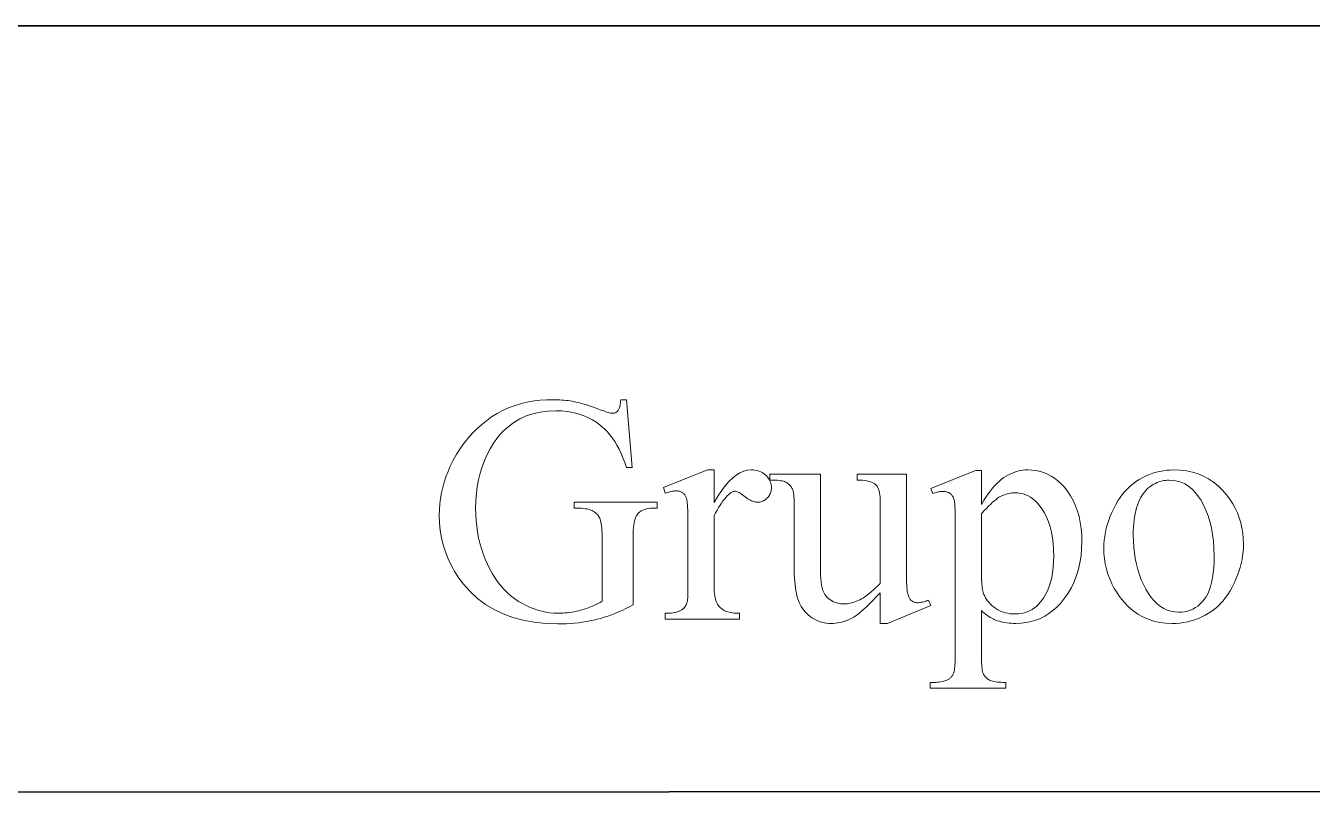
# Model space of a CAD drawing. Extents: x 0 to 297, y 0 to 210.
# Drawn here: x 202.11 to 225.6, y 20 to 34 of the extents above; entities that cross this region are included whole.
import ezdxf

# ---------------------------------------------------------------- set-up
doc = ezdxf.new("R2010")
doc.units = 0

msp = doc.modelspace()

# ---------------------------------------------------------------- linework, layer by layer
at = {"color": 7, "lineweight": 35}
for p, q in [((162, 34), (287, 34)), ((162, 20), (286.882111, 20.066713))]:
    msp.add_line(p, q, dxfattribs=at)
at = {"color": 7, "lineweight": 13}
for points in [[(213.079742, 27.17832), (213.180679, 25.944), (213.079742, 25.944), (213.048279, 26.034008), (213.01503, 26.119459), (212.97998, 26.200354), (212.943161, 26.276691), (212.904541, 26.348471), (212.864136, 26.415695), (212.821945, 26.478363), (212.777969, 26.536474), (212.732193, 26.590029), (212.684647, 26.639027), (212.612869, 26.703136), (212.537109, 26.760498), (212.457367, 26.81111), (212.373642, 26.854975), (212.285934, 26.89209), (212.19426, 26.922459), (212.098602, 26.946077), (211.998962, 26.962948), (211.89534, 26.973072), (211.78775, 26.976444), (211.641937, 26.970533), (211.503281, 26.952797), (211.371765, 26.923237), (211.247406, 26.881853), (211.130203, 26.828644), (211.020157, 26.763611), (210.917267, 26.686756), (210.821518, 26.598076), (210.732925, 26.49757), (210.651474, 26.385241), (210.589554, 26.283554), (210.534164, 26.178061), (210.485275, 26.06876), (210.442917, 25.955652), (210.407059, 25.838737), (210.377731, 25.718018), (210.354919, 25.593489), (210.338638, 25.465155), (210.328857, 25.333014), (210.325592, 25.197065), (210.327759, 25.086149), (210.334244, 24.977196), (210.345062, 24.870201), (210.360199, 24.765169), (210.379669, 24.662098), (210.403458, 24.560987), (210.43158, 24.461838), (210.46402, 24.364651), (210.500793, 24.269423), (210.541885, 24.176157), (210.586487, 24.086338), (210.633774, 24.00145), (210.683731, 23.921492), (210.736374, 23.846466), (210.791702, 23.776373), (210.849716, 23.71121), (210.910416, 23.65098), (210.973785, 23.59568), (211.039841, 23.545313), (211.108582, 23.499878), (211.178848, 23.459055), (211.249481, 23.422531), (211.320511, 23.390303), (211.391891, 23.362371), (211.463669, 23.338737), (211.535797, 23.319401), (211.608322, 23.304361), (211.681213, 23.293619), (211.754471, 23.287174), (211.828125, 23.285025), (211.871231, 23.285572), (211.914063, 23.287216), (211.956604, 23.289957), (211.99884, 23.293793), (212.040802, 23.298723), (212.082474, 23.30475), (212.123871, 23.311874), (212.164963, 23.320093), (212.205765, 23.329409), (212.246292, 23.339819), (212.286514, 23.351297), (212.326462, 23.363813), (212.366119, 23.377369), (212.405487, 23.39196), (212.44455, 23.407591), (212.483353, 23.424261), (212.521851, 23.441969), (212.560059, 23.460714), (212.597977, 23.480497), (212.63562, 23.50132), (212.63562, 24.631817), (212.635162, 24.688616), (212.633835, 24.741348), (212.631592, 24.790014), (212.628464, 24.834614), (212.624435, 24.875147), (212.619522, 24.911615), (212.613708, 24.944016), (212.60701, 24.972351), (212.599411, 24.996618), (212.590912, 25.016821), (212.581482, 25.034557), (212.571075, 25.051428), (212.559677, 25.067432), (212.547318, 25.082573), (212.533966, 25.096849), (212.519623, 25.11026), (212.504318, 25.122805), (212.488022, 25.134483), (212.470749, 25.145298), (212.452484, 25.155249), (212.432312, 25.164289), (212.409286, 25.172379), (212.383408, 25.179516), (212.35466, 25.185703), (212.323074, 25.190937), (212.28862, 25.195219), (212.251312, 25.198551), (212.211166, 25.20093), (212.168152, 25.202358), (212.122284, 25.202833), (212.122284, 25.312422), (213.636337, 25.312422), (213.636337, 25.202833), (213.56424, 25.202833), (213.52066, 25.201334), (213.479919, 25.196835), (213.441986, 25.189337), (213.406891, 25.178839), (213.374619, 25.165342), (213.345184, 25.148846), (213.318558, 25.129351), (213.294769, 25.106857), (213.273804, 25.081362), (213.255661, 25.05287), (213.244705, 25.029451), (213.234894, 25.001881), (213.226242, 24.970158), (213.21875, 24.934282), (213.212402, 24.894253), (213.207214, 24.850071), (213.203171, 24.801737), (213.200287, 24.74925), (213.198563, 24.69261), (213.197983, 24.631817), (213.197983, 23.43499), (213.131744, 23.400181), (213.065674, 23.367275), (212.999771, 23.336273), (212.934052, 23.307173), (212.8685, 23.279978), (212.803116, 23.254686), (212.737915, 23.231298), (212.672882, 23.209812), (212.608017, 23.190231), (212.543335, 23.172552), (212.478012, 23.156662), (212.411255, 23.142445), (212.343048, 23.129898), (212.273392, 23.119026), (212.202301, 23.109827), (212.129776, 23.102301), (212.055801, 23.096445), (211.980392, 23.092264), (211.903534, 23.089754), (211.825241, 23.088919), (211.604004, 23.096186), (211.393692, 23.117989), (211.19426, 23.154325), (211.005737, 23.205198), (210.828125, 23.270605), (210.661392, 23.350548), (210.505585, 23.445024), (210.360657, 23.554037), (210.226654, 23.677584), (210.103531, 23.815666), (210.019699, 23.926352), (209.944687, 24.040382), (209.878494, 24.157757), (209.821136, 24.278479), (209.772598, 24.402544), (209.732895, 24.529957), (209.702011, 24.660713), (209.679947, 24.794815), (209.666702, 24.932264), (209.662292, 25.073057), (209.66478, 25.175869), (209.672211, 25.277815), (209.684616, 25.378897), (209.701981, 25.479113), (209.724304, 25.578465), (209.751587, 25.67695), (209.783829, 25.77457), (209.82103, 25.871326), (209.86319, 25.967216), (209.910309, 26.062243), (209.971329, 26.172119), (210.036743, 26.276806), (210.106537, 26.376301), (210.18071, 26.470606), (210.259262, 26.559719), (210.342209, 26.643641), (210.429535, 26.722372), (210.52124, 26.795912), (210.61734, 26.864262), (210.717804, 26.927418), (210.805313, 26.97509), (210.89592, 27.017742), (210.989655, 27.055378), (211.086487, 27.087996), (211.186447, 27.115595), (211.28952, 27.138176), (211.395706, 27.155739), (211.505005, 27.168283), (211.617416, 27.175812), (211.732956, 27.17832), (211.775238, 27.177975), (211.816757, 27.176935), (211.857498, 27.175205), (211.897446, 27.172783), (211.93663, 27.169668), (211.975021, 27.165861), (212.01265, 27.161362), (212.049484, 27.156172), (212.085556, 27.150288), (212.120834, 27.143713), (212.157196, 27.135956), (212.196457, 27.126524), (212.238632, 27.115421), (212.283722, 27.102646), (212.331726, 27.088198), (212.382645, 27.072077), (212.436462, 27.054283), (212.49321, 27.034817), (212.552856, 27.013676), (212.615433, 26.990866), (212.646667, 26.979359), (212.675766, 26.969063), (212.702728, 26.959978), (212.727554, 26.952105), (212.750259, 26.945442), (212.770813, 26.939993), (212.789246, 26.935753), (212.805542, 26.932726), (212.819702, 26.930908), (212.831726, 26.930302), (212.842529, 26.930807), (212.853012, 26.932322), (212.863174, 26.934845), (212.873016, 26.938377), (212.882553, 26.942921), (212.891769, 26.948471), (212.900665, 26.955032), (212.909241, 26.962603), (212.917511, 26.971182), (212.925446, 26.980772), (212.932938, 26.991831), (212.939819, 27.004824), (212.946091, 27.019747), (212.951752, 27.036604), (212.956818, 27.055393), (212.961273, 27.076115), (212.965118, 27.098766), (212.968369, 27.123352), (212.971008, 27.14987), (212.973038, 27.17832)], [(214.677429, 25.897858), (214.677429, 25.30377), (214.743942, 25.416647), (214.810791, 25.517643), (214.877975, 25.606754), (214.945526, 25.683987), (215.013412, 25.749336), (215.08165, 25.802805), (215.150223, 25.844391), (215.219147, 25.874096), (215.288422, 25.891918), (215.358032, 25.897858), (215.389221, 25.896893), (215.419296, 25.893993), (215.448273, 25.889164), (215.476166, 25.882401), (215.50296, 25.873705), (215.528656, 25.863079), (215.553253, 25.850519), (215.576752, 25.836027), (215.599167, 25.819603), (215.620483, 25.801247), (215.640198, 25.781622), (215.657852, 25.761391), (215.673431, 25.740555), (215.68692, 25.719112), (215.698349, 25.697065), (215.707687, 25.674412), (215.714951, 25.651154), (215.720139, 25.627289), (215.723267, 25.602819), (215.724304, 25.577744), (215.723541, 25.555595), (215.721298, 25.534138), (215.717545, 25.513374), (215.712296, 25.493301), (215.705551, 25.473923), (215.697311, 25.455235), (215.687561, 25.437239), (215.676315, 25.419935), (215.663559, 25.403324), (215.649323, 25.387403), (215.634033, 25.37261), (215.618164, 25.359373), (215.60173, 25.347692), (215.584717, 25.33757), (215.567123, 25.329004), (215.54895, 25.321997), (215.530212, 25.316545), (215.510895, 25.312653), (215.490982, 25.310316), (215.47052, 25.309538), (215.450073, 25.310534), (215.429153, 25.313519), (215.407745, 25.318493), (215.385834, 25.325459), (215.363449, 25.334412), (215.340561, 25.345356), (215.317184, 25.358292), (215.29332, 25.373215), (215.268967, 25.390129), (215.244125, 25.409035), (215.219681, 25.427938), (215.196533, 25.444851), (215.174698, 25.459776), (215.154144, 25.47271), (215.134903, 25.483656), (215.116943, 25.492609), (215.100296, 25.499575), (215.08493, 25.504549), (215.070877, 25.507534), (215.058105, 25.50853), (215.047638, 25.507952), (215.037003, 25.506222), (215.026184, 25.503338), (215.015198, 25.4993), (215.004044, 25.49411), (214.992706, 25.487764), (214.981201, 25.480267), (214.969513, 25.471615), (214.957657, 25.461809), (214.945633, 25.450851), (214.919601, 25.425674), (214.893387, 25.39744), (214.866989, 25.36615), (214.840439, 25.331802), (214.813705, 25.294397), (214.786789, 25.253937), (214.759705, 25.210419), (214.732452, 25.163843), (214.705032, 25.11421), (214.677429, 25.061522), (214.677429, 23.795479), (214.677979, 23.75271), (214.679626, 23.712076), (214.682358, 23.673576), (214.686203, 23.637209), (214.691132, 23.602978), (214.697159, 23.570879), (214.704285, 23.540915), (214.712509, 23.513086), (214.721817, 23.487391), (214.732224, 23.463829), (214.740311, 23.448515), (214.749527, 23.43372), (214.759918, 23.419445), (214.771454, 23.405689), (214.784134, 23.39245), (214.797989, 23.379732), (214.812973, 23.367535), (214.829132, 23.355854), (214.846436, 23.344694), (214.864883, 23.334051), (214.884766, 23.324188), (214.906296, 23.315365), (214.92952, 23.307577), (214.954407, 23.300829), (214.980972, 23.295118), (215.009201, 23.290447), (215.039108, 23.286814), (215.070679, 23.284218), (215.103943, 23.28266), (215.138855, 23.282141), (215.138855, 23.17832), (213.786301, 23.17832), (213.786301, 23.282141), (213.825638, 23.282776), (213.8629, 23.284679), (213.898087, 23.287851), (213.931183, 23.292292), (213.962219, 23.298002), (213.99118, 23.304981), (214.018051, 23.313231), (214.042862, 23.322746), (214.065582, 23.333532), (214.086227, 23.345587), (214.10022, 23.355364), (214.113342, 23.366236), (214.125595, 23.378204), (214.136993, 23.39127), (214.147507, 23.405428), (214.157181, 23.420685), (214.16597, 23.437037), (214.173904, 23.454485), (214.180969, 23.473028), (214.187164, 23.492668), (214.189911, 23.50429), (214.192352, 23.519547), (214.194519, 23.538435), (214.196396, 23.560959), (214.197983, 23.587116), (214.19928, 23.616907), (214.200287, 23.650331), (214.201004, 23.687389), (214.201447, 23.728083), (214.201584, 23.772408), (214.201584, 24.7962), (214.201401, 24.88475), (214.200836, 24.965832), (214.199905, 25.039444), (214.198593, 25.105587), (214.196899, 25.164261), (214.194839, 25.215466), (214.192398, 25.259199), (214.18959, 25.295465), (214.186401, 25.324261), (214.182846, 25.345587), (214.178772, 25.362703), (214.174072, 25.378868), (214.168732, 25.394081), (214.162766, 25.408342), (214.156158, 25.42165), (214.148926, 25.43401), (214.141052, 25.445414), (214.132538, 25.455868), (214.123398, 25.46537), (214.113632, 25.473923), (214.103287, 25.481594), (214.092453, 25.488457), (214.081146, 25.494513), (214.069336, 25.499762), (214.057037, 25.504204), (214.044235, 25.507837), (214.03096, 25.510662), (214.017181, 25.512682), (214.00293, 25.513893), (213.988174, 25.514297), (213.970062, 25.513865), (213.951492, 25.512566), (213.932465, 25.510403), (213.912964, 25.507376), (213.893005, 25.503483), (213.872589, 25.498724), (213.851715, 25.493099), (213.830368, 25.48661), (213.808563, 25.479258), (213.786301, 25.471039), (213.757462, 25.57486), (214.556305, 25.897858)], [(218.634171, 25.557556), (219.447449, 25.886322), (219.557037, 25.886322), (219.557037, 25.269163), (219.597992, 25.336864), (219.638992, 25.400381), (219.680008, 25.459719), (219.721069, 25.514874), (219.762146, 25.565847), (219.803253, 25.612638), (219.844391, 25.655249), (219.885559, 25.693676), (219.926758, 25.727924), (219.967987, 25.757988), (220.009445, 25.784563), (220.051331, 25.808342), (220.093658, 25.829323), (220.136414, 25.847506), (220.179596, 25.86289), (220.223221, 25.875479), (220.267273, 25.885269), (220.311752, 25.892263), (220.356674, 25.89646), (220.402023, 25.897858), (220.480286, 25.894743), (220.555908, 25.885399), (220.628876, 25.869827), (220.699173, 25.848024), (220.76683, 25.819992), (220.831833, 25.785732), (220.894196, 25.745241), (220.953888, 25.698523), (221.010925, 25.645573), (221.065323, 25.586395), (221.127243, 25.507952), (221.182632, 25.424896), (221.231522, 25.337223), (221.273895, 25.244938), (221.309738, 25.148039), (221.339066, 25.046524), (221.361877, 24.940395), (221.378174, 24.829655), (221.387939, 24.714296), (221.391205, 24.594326), (221.387283, 24.459993), (221.375519, 24.330389), (221.355911, 24.205515), (221.328445, 24.085371), (221.293152, 23.969957), (221.25, 23.859272), (221.19902, 23.753317), (221.140182, 23.65209), (221.073517, 23.555595), (220.998993, 23.463829), (220.932724, 23.394239), (220.863098, 23.331976), (220.790131, 23.277037), (220.713837, 23.229424), (220.634171, 23.189135), (220.551178, 23.156172), (220.464828, 23.130533), (220.375137, 23.112221), (220.282104, 23.101233), (220.18573, 23.09757), (220.143616, 23.098175), (220.102661, 23.099993), (220.062866, 23.103022), (220.024231, 23.10726), (219.98674, 23.112711), (219.950394, 23.119373), (219.915207, 23.127245), (219.88118, 23.13633), (219.848312, 23.146626), (219.816589, 23.158133), (219.793228, 23.16765), (219.769287, 23.178896), (219.744781, 23.191874), (219.719681, 23.206583), (219.694016, 23.223021), (219.66777, 23.24119), (219.640945, 23.261089), (219.613556, 23.282719), (219.585587, 23.306078), (219.557037, 23.331167), (219.557037, 22.526554), (219.557358, 22.474312), (219.55835, 22.42602), (219.560013, 22.38168), (219.562332, 22.34129), (219.565323, 22.304852), (219.56897, 22.272366), (219.573288, 22.243828), (219.578262, 22.219242), (219.583893, 22.198608), (219.590195, 22.181925), (219.597321, 22.167521), (219.605423, 22.153721), (219.614502, 22.140526), (219.624573, 22.127937), (219.63562, 22.115955), (219.647644, 22.104578), (219.660645, 22.093807), (219.674637, 22.083641), (219.689606, 22.074081), (219.705551, 22.065126), (219.723328, 22.056908), (219.74379, 22.049553), (219.766937, 22.043064), (219.792755, 22.037441), (219.821274, 22.032682), (219.852463, 22.02879), (219.886337, 22.025761), (219.922882, 22.023598), (219.962128, 22.022301), (220.004044, 22.021868), (220.004044, 21.915161), (218.619751, 21.915161), (218.619751, 22.021868), (218.691849, 22.021868), (218.723114, 22.021954), (218.753448, 22.023367), (218.782867, 22.026106), (218.811371, 22.030172), (218.838928, 22.035566), (218.865585, 22.042286), (218.891312, 22.050331), (218.916107, 22.059704), (218.939987, 22.070404), (218.962936, 22.08243), (218.973663, 22.089163), (218.983887, 22.096676), (218.993607, 22.104967), (219.002853, 22.114037), (219.011612, 22.123886), (219.019867, 22.134514), (219.027649, 22.14592), (219.034927, 22.158104), (219.041718, 22.171066), (219.048019, 22.184809), (219.053772, 22.201117), (219.058914, 22.221781), (219.063461, 22.246799), (219.067398, 22.276171), (219.070724, 22.309898), (219.073456, 22.34798), (219.075577, 22.390419), (219.077087, 22.43721), (219.078003, 22.488356), (219.078293, 22.543858), (219.078293, 25.041334), (219.078064, 25.090794), (219.077377, 25.136503), (219.076218, 25.178463), (219.0746, 25.216677), (219.072525, 25.251139), (219.069992, 25.281853), (219.066986, 25.308817), (219.063538, 25.332033), (219.059616, 25.3515), (219.055222, 25.367216), (219.050339, 25.380714), (219.044907, 25.393518), (219.038925, 25.40563), (219.032379, 25.417051), (219.025299, 25.42778), (219.017685, 25.437815), (219.009506, 25.447159), (219.000778, 25.455811), (218.991501, 25.46377), (218.981689, 25.471039), (218.971237, 25.477613), (218.960052, 25.483496), (218.948166, 25.488688), (218.935547, 25.493187), (218.922211, 25.496994), (218.908142, 25.500109), (218.893372, 25.502531), (218.877869, 25.504261), (218.861649, 25.505299), (218.844696, 25.505646), (218.83049, 25.505241), (218.815521, 25.50403), (218.799805, 25.50201), (218.783325, 25.499186), (218.766113, 25.495552), (218.748154, 25.49111), (218.729431, 25.485861), (218.709961, 25.479805), (218.689743, 25.472942), (218.668777, 25.465271)], [(223.069641, 25.897858), (223.187256, 25.893301), (223.300125, 25.879631), (223.408279, 25.85685), (223.511688, 25.824953), (223.610382, 25.783943), (223.704346, 25.733822), (223.793564, 25.674585), (223.878067, 25.606236), (223.95784, 25.528774), (224.032883, 25.4422), (224.091507, 25.36318), (224.143967, 25.281853), (224.190247, 25.198219), (224.230362, 25.112278), (224.264313, 25.024031), (224.292084, 24.933475), (224.31369, 24.840612), (224.329117, 24.745443), (224.338379, 24.647966), (224.341461, 24.548183), (224.339752, 24.477152), (224.334656, 24.405949), (224.326141, 24.33457), (224.31424, 24.263021), (224.29892, 24.191298), (224.280197, 24.119402), (224.258087, 24.047333), (224.232559, 23.97509), (224.203629, 23.902676), (224.17131, 23.830086), (224.135986, 23.759199), (224.098114, 23.691889), (224.057663, 23.628155), (224.014648, 23.567995), (223.96907, 23.511414), (223.920929, 23.458406), (223.870209, 23.408976), (223.816925, 23.363121), (223.761078, 23.320843), (223.702667, 23.282141), (223.642288, 23.247072), (223.580566, 23.215696), (223.517471, 23.188009), (223.453033, 23.164015), (223.387238, 23.143713), (223.320084, 23.127102), (223.251587, 23.114182), (223.181717, 23.104954), (223.110504, 23.099417), (223.037918, 23.09757), (222.920975, 23.102329), (222.808945, 23.116604), (222.701797, 23.140396), (222.599564, 23.173706), (222.502228, 23.216532), (222.409805, 23.268875), (222.322281, 23.330734), (222.239655, 23.402113), (222.161926, 23.483006), (222.089111, 23.573418), (222.032669, 23.654572), (221.982178, 23.737686), (221.937622, 23.822762), (221.899002, 23.909798), (221.866333, 23.998796), (221.8396, 24.089754), (221.818802, 24.182674), (221.803955, 24.277555), (221.795044, 24.374397), (221.792068, 24.473202), (221.793869, 24.545832), (221.799286, 24.618378), (221.808289, 24.690836), (221.820908, 24.763208), (221.837128, 24.835493), (221.856964, 24.907692), (221.880386, 24.979805), (221.907425, 25.05183), (221.938065, 25.12377), (221.972321, 25.195623), (222.009506, 25.265558), (222.048965, 25.331745), (222.090714, 25.394182), (222.134735, 25.452869), (222.181046, 25.507809), (222.229614, 25.558998), (222.280472, 25.606438), (222.333618, 25.650129), (222.389023, 25.690071), (222.446716, 25.726265), (222.50589, 25.758867), (222.565765, 25.788038), (222.626328, 25.813778), (222.687592, 25.836084), (222.749527, 25.854959), (222.812164, 25.870403), (222.875504, 25.882416), (222.939529, 25.890995), (223.004242, 25.896143)], [(218.187164, 25.819992), (218.187164, 24.219416), (218.187378, 24.131269), (218.188034, 24.050245), (218.189117, 23.976345), (218.190628, 23.909567), (218.192581, 23.849913), (218.194946, 23.797382), (218.197769, 23.751976), (218.201004, 23.713692), (218.204681, 23.682531), (218.208801, 23.658493), (218.213379, 23.638638), (218.218491, 23.620022), (218.224106, 23.602646), (218.230255, 23.58651), (218.236908, 23.571615), (218.244095, 23.557959), (218.251801, 23.545544), (218.26001, 23.534369), (218.268753, 23.524433), (218.278015, 23.515739), (218.287689, 23.508068), (218.297684, 23.501204), (218.307983, 23.495148), (218.318619, 23.489899), (218.329559, 23.485458), (218.34082, 23.481823), (218.352402, 23.478998), (218.364304, 23.476978), (218.376511, 23.475767), (218.389038, 23.475365), (218.40715, 23.475855), (218.42572, 23.477325), (218.444763, 23.479776), (218.464249, 23.483208), (218.484207, 23.487621), (218.504623, 23.493013), (218.525513, 23.499388), (218.546844, 23.506741), (218.568649, 23.515076), (218.590912, 23.524391), (218.631287, 23.423452), (217.841095, 23.09757), (217.711319, 23.09757), (217.711319, 23.657051), (217.644867, 23.585962), (217.581665, 23.520353), (217.521667, 23.460224), (217.46492, 23.405573), (217.411392, 23.356401), (217.361099, 23.31271), (217.314026, 23.274498), (217.270203, 23.241766), (217.229584, 23.214514), (217.192215, 23.192739), (217.15625, 23.174658), (217.119888, 23.158478), (217.083115, 23.144203), (217.045944, 23.13183), (217.008362, 23.121363), (216.970383, 23.112797), (216.931992, 23.106134), (216.893204, 23.101377), (216.854019, 23.098522), (216.814423, 23.09757), (216.770599, 23.098854), (216.727966, 23.102703), (216.686508, 23.109119), (216.646225, 23.118103), (216.607132, 23.129654), (216.569229, 23.14377), (216.532501, 23.160454), (216.496964, 23.179705), (216.462601, 23.201521), (216.429413, 23.225904), (216.397827, 23.252308), (216.368225, 23.28018), (216.340607, 23.309525), (216.314987, 23.340338), (216.291351, 23.372623), (216.269699, 23.40638), (216.250046, 23.441608), (216.232391, 23.478306), (216.216705, 23.516474), (216.203033, 23.556114), (216.190979, 23.598162), (216.180191, 23.643555), (216.17067, 23.692293), (216.16243, 23.744377), (216.155441, 23.799805), (216.149734, 23.85858), (216.145294, 23.9207), (216.14212, 23.986164), (216.140213, 24.054976), (216.139587, 24.127131), (216.139587, 25.306654), (216.139175, 25.342991), (216.13797, 25.377022), (216.135956, 25.408745), (216.133118, 25.438162), (216.129486, 25.465271), (216.125046, 25.490072), (216.119797, 25.512566), (216.113739, 25.532753), (216.106873, 25.550634), (216.099213, 25.566208), (216.090744, 25.580296), (216.081497, 25.593719), (216.071472, 25.606482), (216.060684, 25.61858), (216.049103, 25.630014), (216.036743, 25.640785), (216.023605, 25.650894), (216.009689, 25.660339), (215.994995, 25.669121), (215.979523, 25.677238), (215.962372, 25.684607), (215.942673, 25.691139), (215.920395, 25.696835), (215.895538, 25.701694), (215.868134, 25.705717), (215.83815, 25.708904), (215.805603, 25.711254), (215.770493, 25.712769), (215.732819, 25.713446), (215.692581, 25.713287), (215.692581, 25.819992), (216.618317, 25.819992), (216.618317, 24.052149), (216.619598, 23.980858), (216.623444, 23.914642), (216.629868, 23.853504), (216.638855, 23.79744), (216.650391, 23.746452), (216.66452, 23.700541), (216.681198, 23.659704), (216.700455, 23.623943), (216.72226, 23.593258), (216.746643, 23.56765), (216.772842, 23.545732), (216.80011, 23.526121), (216.828445, 23.508818), (216.857849, 23.49382), (216.888321, 23.481133), (216.919861, 23.470749), (216.952454, 23.462675), (216.98613, 23.456907), (217.020859, 23.453445), (217.056671, 23.452293), (217.081802, 23.453072), (217.107605, 23.455408), (217.134064, 23.459301), (217.161179, 23.46475), (217.188965, 23.47176), (217.217422, 23.480324), (217.246536, 23.490446), (217.276306, 23.502127), (217.306747, 23.515364), (217.337845, 23.530159), (217.369873, 23.547144), (217.403091, 23.566957), (217.437469, 23.589596), (217.473053, 23.615061), (217.509811, 23.643353), (217.547745, 23.674469), (217.586868, 23.708414), (217.627167, 23.745184), (217.668655, 23.784781), (217.711319, 23.827202), (217.711319, 25.323957), (217.710495, 25.367491), (217.708038, 25.408112), (217.703918, 25.445818), (217.698166, 25.480612), (217.690765, 25.512495), (217.681732, 25.541464), (217.671051, 25.56752), (217.658722, 25.590664), (217.644745, 25.610893), (217.629135, 25.628212), (217.610916, 25.643337), (217.589157, 25.656994), (217.563843, 25.669178), (217.535004, 25.679892), (217.502594, 25.689135), (217.466644, 25.696907), (217.427155, 25.703209), (217.384109, 25.708038), (217.337524, 25.711399), (217.287384, 25.713287), (217.287384, 25.819992)], [(222.98024, 25.710403), (222.949661, 25.709496), (222.919052, 25.70677), (222.888412, 25.702229), (222.857742, 25.695869), (222.827042, 25.687693), (222.79631, 25.6777), (222.765549, 25.66589), (222.734772, 25.652264), (222.703949, 25.63682), (222.673111, 25.61956), (222.642838, 25.600021), (222.613754, 25.577744), (222.585861, 25.552725), (222.559143, 25.524967), (222.5336, 25.494471), (222.509247, 25.461233), (222.486069, 25.425255), (222.464081, 25.386539), (222.443268, 25.345083), (222.423645, 25.300886), (222.405563, 25.254023), (222.389389, 25.204563), (222.375107, 25.152508), (222.362732, 25.097858), (222.352264, 25.040613), (222.343704, 24.980772), (222.337051, 24.918335), (222.332291, 24.853302), (222.329437, 24.785673), (222.328476, 24.71545), (222.330765, 24.601679), (222.337646, 24.491081), (222.349106, 24.383656), (222.365158, 24.279402), (222.385803, 24.17832), (222.411011, 24.08041), (222.440826, 23.985674), (222.47522, 23.89411), (222.514191, 23.805717), (222.557755, 23.720497), (222.605057, 23.641045), (222.655289, 23.569956), (222.70842, 23.507231), (222.764465, 23.452869), (222.823425, 23.40687), (222.885315, 23.369236), (222.950089, 23.339964), (223.017792, 23.319056), (223.088409, 23.306511), (223.161926, 23.302328), (223.216904, 23.304636), (223.269913, 23.311558), (223.320953, 23.323093), (223.370041, 23.339243), (223.41716, 23.360006), (223.462326, 23.385386), (223.505524, 23.415379), (223.546768, 23.449986), (223.586044, 23.489206), (223.623352, 23.533043), (223.657883, 23.582502), (223.688766, 23.638594), (223.716019, 23.701319), (223.739639, 23.770678), (223.759628, 23.846668), (223.77597, 23.929293), (223.788696, 24.018551), (223.797775, 24.114441), (223.803223, 24.216965), (223.805054, 24.32612), (223.802017, 24.463858), (223.792938, 24.595594), (223.777802, 24.721333), (223.756592, 24.841074), (223.72934, 24.954817), (223.69603, 25.062559), (223.656662, 25.164305), (223.611252, 25.26005), (223.559769, 25.349798), (223.502228, 25.433548), (223.460159, 25.486149), (223.415833, 25.533215), (223.369263, 25.574743), (223.320435, 25.610735), (223.269363, 25.64119), (223.216034, 25.666107), (223.160461, 25.685486), (223.102646, 25.699329), (223.042572, 25.707634)], [(219.557037, 25.099012), (219.557037, 24.112711), (219.557297, 24.050879), (219.558075, 23.993431), (219.559372, 23.940367), (219.561188, 23.891687), (219.563522, 23.847389), (219.566376, 23.807476), (219.569748, 23.771946), (219.573639, 23.740801), (219.578049, 23.714037), (219.582977, 23.691658), (219.592224, 23.658607), (219.603806, 23.626366), (219.617722, 23.594931), (219.633972, 23.564304), (219.652557, 23.534485), (219.673477, 23.505472), (219.696747, 23.477268), (219.722336, 23.449869), (219.750275, 23.423281), (219.780533, 23.397497), (219.81279, 23.373388), (219.846695, 23.351816), (219.882233, 23.332783), (219.919418, 23.316286), (219.958252, 23.302328), (219.998734, 23.290909), (220.040848, 23.282026), (220.08461, 23.275681), (220.13002, 23.271873), (220.177078, 23.270605), (220.233658, 23.272856), (220.28804, 23.279604), (220.34024, 23.29085), (220.390259, 23.306597), (220.438065, 23.326841), (220.483688, 23.351585), (220.52713, 23.380829), (220.568359, 23.414572), (220.607407, 23.452812), (220.644272, 23.495552), (220.68866, 23.556778), (220.728363, 23.622789), (220.763397, 23.69359), (220.793777, 23.769178), (220.819473, 23.849552), (220.840485, 23.934715), (220.856842, 24.024664), (220.86853, 24.119402), (220.875534, 24.218925), (220.877869, 24.323236), (220.875214, 24.441565), (220.867249, 24.554296), (220.853989, 24.661434), (220.835419, 24.762978), (220.811539, 24.858925), (220.782349, 24.94928), (220.747864, 25.034037), (220.708069, 25.113201), (220.662964, 25.186769), (220.612549, 25.254744), (220.574936, 25.297483), (220.53595, 25.335724), (220.495575, 25.369467), (220.453812, 25.398708), (220.410675, 25.423454), (220.36615, 25.443699), (220.320236, 25.459444), (220.272934, 25.470692), (220.224258, 25.47744), (220.174194, 25.479691), (220.14653, 25.478998), (220.118927, 25.476921), (220.091385, 25.473461), (220.063904, 25.468616), (220.036484, 25.462387), (220.009109, 25.454773), (219.981796, 25.445774), (219.954544, 25.435392), (219.927353, 25.423626), (219.900223, 25.410477), (219.878098, 25.398018), (219.853271, 25.381405), (219.825729, 25.360641), (219.795471, 25.335724), (219.762512, 25.306654), (219.726837, 25.273432), (219.688446, 25.236055), (219.647354, 25.194527), (219.603546, 25.148846)]]:
    msp.add_lwpolyline(points, close=True, dxfattribs=at)

doc.saveas('drawing.dxf')
